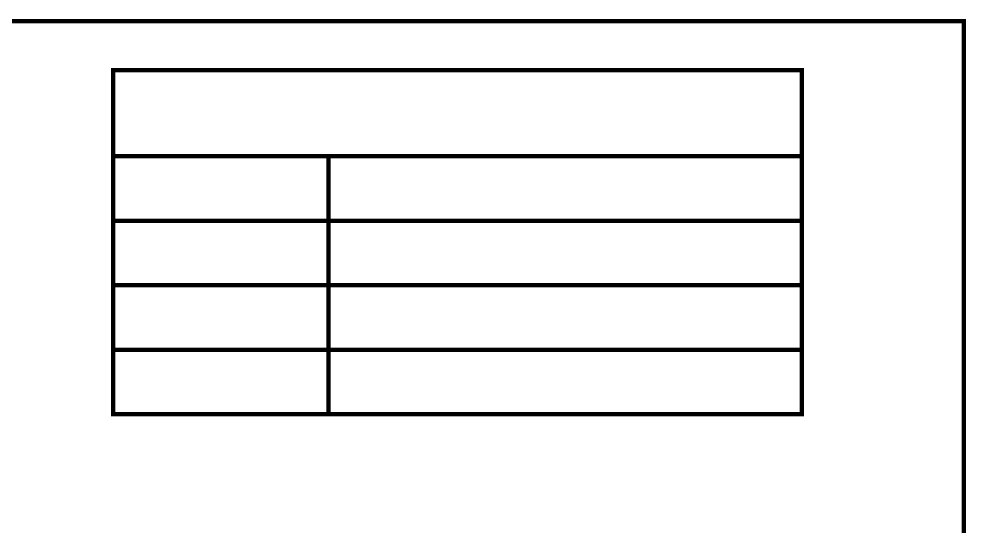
# Model space of a CAD drawing. Extents: x -305 to 3505, y -905 to 3905.
# Drawn here: x 1304 to 3505, y 2726 to 3905 of the extents above; entities that cross this region are included whole.
import ezdxf

# ---------------------------------------------------------------- set-up
doc = ezdxf.new("R2010")
doc.units = 0
doc.layers.add('2D_LINE_00', color=1, linetype='CONTINUOUS')

# ---------------------------------------------------------------- blocks, each defined once
blk = doc.blocks.new('SMOOTH_10')
at = {"const_width": 5}
blk.add_lwpolyline([(-2.5, 0, 1), (2.5, 0, 1)], format="xyb", close=True, dxfattribs=at)
blk = doc.blocks.new('DRAWING_17')
at = {"layer": '2D_LINE_00', "const_width": 10}
blk.add_lwpolyline([(-40, 170), (1560, 170), (1560, -630), (-40, -630)], close=True, dxfattribs=at)
at = {"layer": '2D_LINE_00'}
for p in [(-40, 170), (1560, 170), (-40, -630), (1560, -630)]:
    blk.add_blockref('SMOOTH_10', p, dxfattribs=at)
blk = doc.blocks.new('DRAWING_18')
at = {"layer": '2D_LINE_00', "const_width": 10}
blk.add_lwpolyline([(0, 0), (1600, 0)], dxfattribs=at)
at = {"layer": '2D_LINE_00'}
for p in [(0, 0), (1600, 0)]:
    blk.add_blockref('SMOOTH_10', p, dxfattribs=at)
blk = doc.blocks.new('DRAWING_19')
at = {"layer": '2D_LINE_00', "const_width": 10}
blk.add_lwpolyline([(0, 50), (1600, 50)], dxfattribs=at)
at = {"layer": '2D_LINE_00'}
for p in [(0, 50), (1600, 50)]:
    blk.add_blockref('SMOOTH_10', p, dxfattribs=at)
blk = doc.blocks.new('DRAWING_20')
at = {"layer": '2D_LINE_00', "const_width": 10}
blk.add_lwpolyline([(0, 50), (1600, 50)], dxfattribs=at)
at = {"layer": '2D_LINE_00'}
for p in [(0, 50), (1600, 50)]:
    blk.add_blockref('SMOOTH_10', p, dxfattribs=at)
blk = doc.blocks.new('DRAWING_21')
at = {"layer": '2D_LINE_00', "const_width": 10}
blk.add_lwpolyline([(-50, 0), (-50, -600)], dxfattribs=at)
at = {"layer": '2D_LINE_00'}
for p in [(-50, 0), (-50, -600)]:
    blk.add_blockref('SMOOTH_10', p, dxfattribs=at)
blk = doc.blocks.new('DRAWING_22')
at = {"layer": '2D_LINE_00', "const_width": 10}
blk.add_lwpolyline([(0, 50), (1600, 50)], dxfattribs=at)
at = {"layer": '2D_LINE_00'}
for p in [(0, 50), (1600, 50)]:
    blk.add_blockref('SMOOTH_10', p, dxfattribs=at)
blk = doc.blocks.new('DRAWING_345')
at = {"layer": '2D_LINE_00', "const_width": 10}
blk.add_lwpolyline([(300, 0), (4100, 0), (4100, -4800), (300, -4800)], close=True, dxfattribs=at)
at = {"layer": '2D_LINE_00'}
blk.add_blockref('SMOOTH_10', (4100, 0), dxfattribs=at)

msp = doc.modelspace()

# ---------------------------------------------------------------- block references
for name, p in [('DRAWING_345', (-600, 3900)), ('DRAWING_17', (1563, 3616)), ('DRAWING_18', (1523, 3586)), ('DRAWING_21', (2073, 3586)), ('DRAWING_19', (1523, 3386)), ('DRAWING_20', (1523, 3236)), ('DRAWING_22', (1523, 3086))]:
    msp.add_blockref(name, p)

doc.saveas('drawing.dxf')
